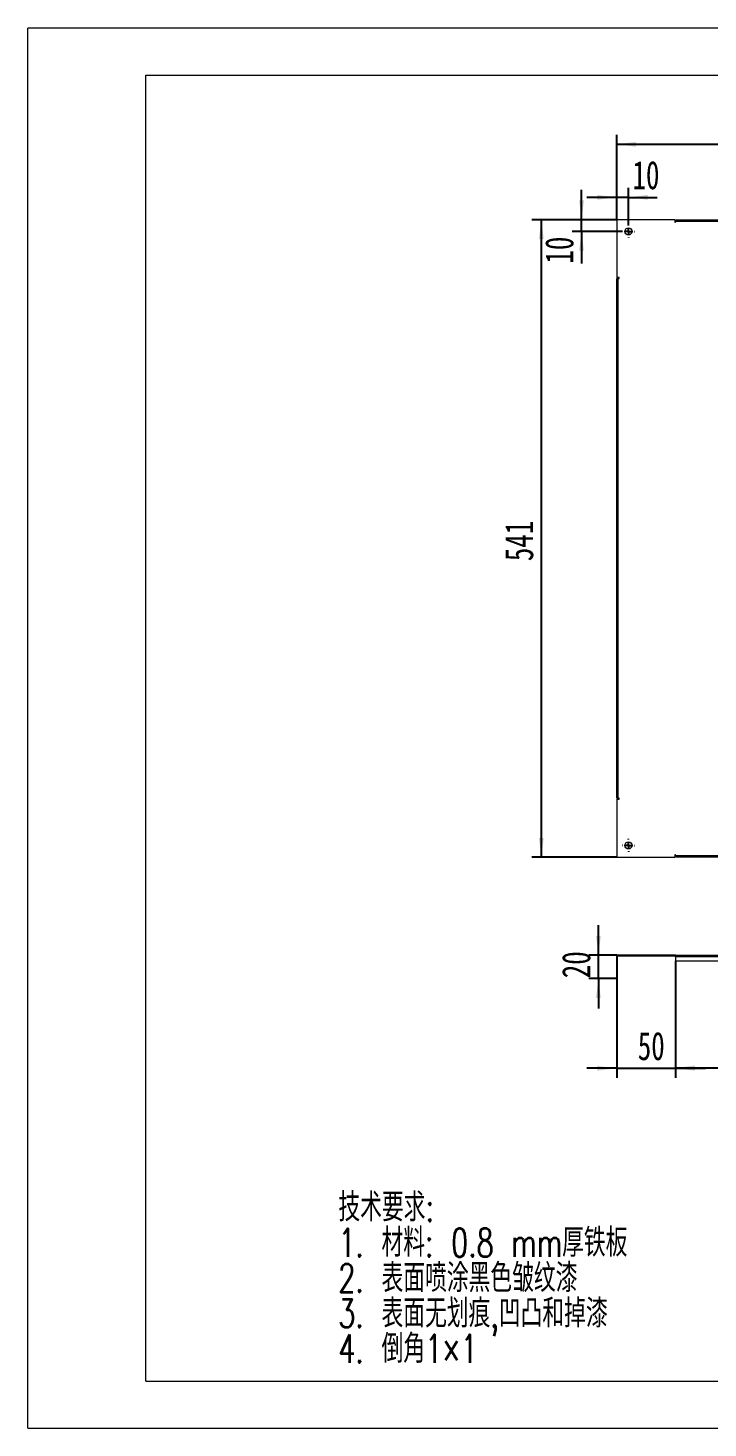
# Model space of a CAD drawing. Header units: millimetres. Extents: x 0 to 420, y 0 to 297.
# Drawn here: x 0.1 to 144.4, y 0.2 to 297.2 of the extents above; entities that cross this region are included whole.
import ezdxf

# ---------------------------------------------------------------- set-up
doc = ezdxf.new("R2010")
doc.units = ezdxf.units.MM
doc.layers.add('10', color=7, linetype='Continuous')
doc.layers.add('A-TITLEBLOCK', color=7, linetype='Continuous', lineweight=15)
doc.styles.add('SLDTEXTSTYLE0', font='TXT', dxfattribs={"width": 0.7, "bigfont": 'bigfont'})
doc.styles.add('SLDTEXTSTYLE1', font='TXT', dxfattribs={"width": 0.7})
doc.dimstyles.new('SLDDIMSTYLE0', dxfattribs={"dimtxt": 6, "dimasz": 4.08, "dimexe": 0, "dimexo": 0.0625, "dimgap": 1.5, "dimtad": 2, "dimlfac": 4, "dimrnd": 1e-09, "dimzin": 12, "dimdsep": 46, "dimtxsty": 'SLDTEXTSTYLE1', "dimsah": 1, "dimcen": 0.09, "dimadec": 0, "dimazin": 3, "dimtfac": 1, "dimtmove": 0, "dimatfit": 0, "dimfxl": 0, "dimfrac": 2, "dimtolj": 1, "dimtzin": 12, "dimarcsym": 0})
doc.dimstyles.new('SLDDIMSTYLE2', dxfattribs={"dimtxt": 6, "dimasz": 4.08, "dimexe": 0, "dimexo": 0.0625, "dimgap": 1.5, "dimtad": 2, "dimlfac": 4, "dimrnd": 1e-09, "dimzin": 12, "dimdsep": 46, "dimtxsty": 'SLDTEXTSTYLE1', "dimsah": 1, "dimcen": 0.09, "dimadec": 0, "dimazin": 3, "dimtfac": 1, "dimtofl": 0, "dimtmove": 0, "dimatfit": 3, "dimfxl": 0, "dimfrac": 2, "dimtolj": 1, "dimtzin": 12, "dimarcsym": 0})
doc.dimstyles.new('SLDDIMSTYLE3', dxfattribs={"dimtxt": 6, "dimasz": 4.08, "dimexe": 0, "dimexo": 0.0625, "dimgap": 1.5, "dimtad": 2, "dimlfac": 4, "dimrnd": 1e-09, "dimzin": 4, "dimdsep": 46, "dimtxsty": 'SLDTEXTSTYLE1', "dimsah": 1, "dimcen": 0.09, "dimadec": 0, "dimazin": 1, "dimtfac": 1, "dimtofl": 0, "dimtmove": 0, "dimatfit": 3, "dimfxl": 0, "dimfrac": 2, "dimtolj": 1, "dimtzin": 12, "dimarcsym": 0})

# ---------------------------------------------------------------- blocks, each defined once
blk = doc.blocks.new('SW_NOTE_0')
at = {"layer": 'A-TITLEBLOCK', "color": 0, "char_height": 6, "attachment_point": 1, "style": 'SLDTEXTSTYLE0'}
for s, insert in [('\\M+18B5A术\\M+19776\\M+18B81:', (0, 7.734406438631789)), ('1. \\M+18DDE\\M+197BF: 0.8 mm\\M+18CFA铁\\M+194C2', (0, 0.2344066062698533)), ('2. \\M+1955C\\M+196CA喷涂\\M+1FC4B\\M+19046皱纹\\M+18EBD', (0, -7.265593226092084)), ('3. \\M+1955C\\M+196CA\\M+19DD9划\\M+18DAD,\\M+1899A\\M+193CA\\M+19861\\M+19D7B\\M+18EBD', (0, -14.76559305845402)), ('4. \\M+1937C\\M+18A701\\M+1817E1', (0, -22.26559289081596))]:
    blk.add_mtext(s, dxfattribs=dict(at, insert=insert))
blk = doc.blocks.new('_D_3')
at = {"layer": '10'}
for p, q in [((125.019627228495, 256.5511211671831), (125.019627228495, 263.2875421080133)), ((127.519627228495, 255.4261211671831), (127.519627228495, 263.2875421080133)), ((125.019627228495, 261.2875421080133), (118.669627228495, 261.2875421080133)), ((127.519627228495, 261.2875421080133), (125.019627228495, 261.2875421080133)), ((127.519627228495, 261.2875421080133), (133.6394316957054, 261.2875421080133))]:
    blk.add_line(p, q, dxfattribs=at)
for points in [[(125.019627228495, 261.2875421080133), (120.939627228495, 261.7955421080133), (120.939627228495, 260.7795421080133)], [(127.519627228495, 261.2875421080133), (131.599627228495, 260.7795421080133), (131.599627228495, 261.7955421080133)]]:
    blk.add_solid(points, dxfattribs=at)
at = {"layer": '10', "insert": (128.3727648176906, 269.0219486630605), "char_height": 6, "attachment_point": 1, "style": 'SLDTEXTSTYLE1'}
blk.add_mtext('10', dxfattribs=at)
blk = doc.blocks.new('_D_4')
at = {"layer": '10'}
for p, q in [((117.5526679954285, 256.5511211671831), (117.5526679954285, 262.9011211671831)), ((125.019627228495, 256.5511211671831), (115.5526679954285, 256.5511211671831)), ((117.5526679954285, 254.051121167183), (117.5526679954285, 256.5511211671831)), ((126.144627228495, 254.051121167183), (115.5526679954285, 254.051121167183)), ((117.5526679954285, 254.051121167183), (117.5526679954285, 247.2369732580907))]:
    blk.add_line(p, q, dxfattribs=at)
for points in [[(117.5526679954285, 256.5511211671831), (118.0606679954285, 260.631121167183), (117.0446679954285, 260.631121167183)], [(117.5526679954285, 254.051121167183), (117.0446679954285, 249.971121167183), (118.0606679954285, 249.971121167183)]]:
    blk.add_solid(points, dxfattribs=at)
at = {"layer": '10', "insert": (109.8182614403814, 247.2369732580907), "char_height": 6, "attachment_point": 1, "rotation": 90, "style": 'SLDTEXTSTYLE1'}
blk.add_mtext('10', dxfattribs=at)
blk = doc.blocks.new('_D_5')
at = {"layer": '10'}
for p, q in [((125.019627228495, 256.5511211671831), (107.019627228495, 256.5511211671831)), ((109.019627228495, 256.5511211671831), (109.019627228495, 121.301121167183)), ((125.019627228495, 121.301121167183), (107.019627228495, 121.301121167183))]:
    blk.add_line(p, q, dxfattribs=at)
for points in [[(109.019627228495, 256.5511211671831), (108.511627228495, 252.471121167183), (109.5276272284949, 252.471121167183)], [(109.019627228495, 121.301121167183), (109.5276272284949, 125.381121167183), (108.511627228495, 125.381121167183)]]:
    blk.add_solid(points, dxfattribs=at)
at = {"layer": '10', "insert": (101.2852206734479, 184.1093498926394), "char_height": 6, "attachment_point": 1, "rotation": 90.00000000000041, "style": 'SLDTEXTSTYLE1'}
blk.add_mtext('541', dxfattribs=at)
blk = doc.blocks.new('_D_6')
at = {"layer": '10'}
for p, q in [((125.019627228495, 256.5511211671831), (125.019627228495, 274.5511211671831)), ((286.894627228495, 256.5511211671831), (286.894627228495, 274.5511211671831)), ((125.019627228495, 272.5511211671831), (286.894627228495, 272.5511211671831))]:
    blk.add_line(p, q, dxfattribs=at)
for points in [[(125.019627228495, 272.5511211671831), (129.099627228495, 272.0431211671831), (129.099627228495, 273.059121167183)], [(286.894627228495, 272.5511211671831), (282.8146272284951, 273.059121167183), (282.8146272284951, 272.0431211671831)]]:
    blk.add_solid(points, dxfattribs=at)
at = {"layer": '10', "insert": (197.3276196431746, 280.2855277222301), "char_height": 6, "attachment_point": 1, "style": 'SLDTEXTSTYLE1'}
blk.add_mtext('647.50', dxfattribs=at)
blk = doc.blocks.new('SW_CENTERMARKSYMBOL_1')
at = {"layer": '10', "color": 0}
for p, q in [((-1.250000000000029, 0), (-1.375000000000015, 0)), ((0, 0), (-0.6250000000000144, 0)), ((0, 1.250000000000029), (0, 1.375000000000015)), ((0, 0), (0, 0.6250000000000422)), ((0, 0), (0, -0.6249999999999867)), ((0, 0), (0.6249999999999867, 0)), ((1.249999999999973, 0), (1.374999999999987, 0)), ((0, -1.249999999999973), (0, -1.37499999999996))]:
    blk.add_line(p, q, dxfattribs=at)
blk = doc.blocks.new('SW_CENTERMARKSYMBOL_2')
at = {"layer": '10', "color": 0}
for p, q in [((-1.250000000000001, 0), (-1.375000000000015, 0)), ((0, 0), (-0.6249999999999867, 0)), ((0, 1.249999999999987), (0, 1.375000000000001)), ((0, 0), (0, 0.6250000000000006)), ((0, 0), (0, -0.6250000000000006)), ((0, 0), (0.6249999999999867, 0)), ((1.250000000000001, 0), (1.375000000000015, 0)), ((0, -1.250000000000001), (0, -1.375000000000001))]:
    blk.add_line(p, q, dxfattribs=at)
blk = doc.blocks.new('SW_CENTERMARKSYMBOL_5')
at = {"layer": '10', "color": 0}
for p, q in [((-1.250000000000029, 0), (-1.375000000000015, 0)), ((0, 0), (-0.6250000000000144, 0)), ((0, 1.250000000000029), (0, 1.375000000000015)), ((0, 0), (0, 0.6250000000000422)), ((0, 0), (0, -0.6249999999999867)), ((0, 0), (0.6249999999999867, 0)), ((1.249999999999973, 0), (1.374999999999987, 0)), ((0, -1.249999999999973), (0, -1.37499999999996))]:
    blk.add_line(p, q, dxfattribs=at)
blk = doc.blocks.new('SW_CENTERMARKSYMBOL_6')
at = {"layer": '10', "color": 0}
for p, q in [((-1.250000000000001, 0), (-1.375000000000015, 0)), ((0, 0), (-0.6249999999999867, 0)), ((0, 1.249999999999987), (0, 1.375000000000001)), ((0, 0), (0, 0.6250000000000006)), ((0, 0), (0, -0.6250000000000006)), ((0, 0), (0.6249999999999867, 0)), ((1.250000000000001, 0), (1.375000000000015, 0)), ((0, -1.250000000000001), (0, -1.375000000000001))]:
    blk.add_line(p, q, dxfattribs=at)
blk = doc.blocks.new('_D_12')
at = {"layer": '10'}
for p, q in [((121.1346227210424, 100.5416312992728), (121.1346227210424, 106.8916312992728)), ((125.019627228495, 100.5416312992728), (119.1346227210424, 100.5416312992728)), ((121.1346227210424, 95.54163129927284), (121.1346227210424, 100.5416312992728)), ((125.019627228495, 95.54163129927284), (119.1346227210424, 95.54163129927284)), ((121.1346227210424, 95.54163129927284), (121.1346227210424, 89.19163129927284))]:
    blk.add_line(p, q, dxfattribs=at)
for points in [[(121.1346227210424, 100.5416312992728), (121.6426227210424, 104.6216312992728), (120.6266227210424, 104.6216312992728)], [(121.1346227210424, 95.54163129927284), (120.6266227210424, 91.46163129927284), (121.6426227210424, 91.46163129927284)]]:
    blk.add_solid(points, dxfattribs=at)
at = {"layer": '10', "insert": (113.4002161659952, 95.63340749847515), "char_height": 6, "attachment_point": 1, "rotation": 90, "style": 'SLDTEXTSTYLE1'}
blk.add_mtext('20', dxfattribs=at)
blk = doc.blocks.new('_D_13')
at = {"layer": '10'}
for p, q in [((137.519627228495, 99.2916312992728), (137.5196272284948, 74.5257835526955)), ((125.019627228495, 95.54163129927284), (125.0196272284949, 74.52578355269557)), ((125.0196272284949, 76.52578355269557), (118.6696272284949, 76.52578355269561)), ((125.0196272284949, 76.52578355269557), (137.5196272284948, 76.5257835526955)), ((137.5196272284948, 76.5257835526955), (143.8696272284948, 76.52578355269546))]:
    blk.add_line(p, q, dxfattribs=at)
for points in [[(125.0196272284949, 76.52578355269557), (120.9396272284949, 77.0337835526956), (120.9396272284949, 76.0177835526956)], [(137.5196272284948, 76.5257835526955), (141.5996272284949, 76.01778355269548), (141.5996272284949, 77.03378355269547)]]:
    blk.add_solid(points, dxfattribs=at)
at = {"layer": '10', "insert": (129.4899090960637, 84.26019010774263), "char_height": 6, "attachment_point": 1, "style": 'SLDTEXTSTYLE1'}
blk.add_mtext('50', dxfattribs=at)
blk = doc.blocks.new('_D_18')
at = {"layer": '10'}
for p, q in [((137.519627228495, 99.2916312992728), (137.519627228495, 74.59505297850959)), ((274.394627228495, 99.2916312992728), (274.394627228495, 74.59505297850959)), ((137.519627228495, 76.59505297850959), (274.394627228495, 76.59505297850959))]:
    blk.add_line(p, q, dxfattribs=at)
for points in [[(137.519627228495, 76.59505297850959), (141.599627228495, 76.08705297850959), (141.599627228495, 77.10305297850958)], [(274.394627228495, 76.59505297850959), (270.314627228495, 77.10305297850958), (270.314627228495, 76.08705297850959)]]:
    blk.add_solid(points, dxfattribs=at)
at = {"layer": '10', "insert": (196.9154546001778, 84.32945953355672), "char_height": 6, "attachment_point": 1, "style": 'SLDTEXTSTYLE1'}
blk.add_mtext('547.50', dxfattribs=at)

msp = doc.modelspace()

# ---------------------------------------------------------------- linework, layer by layer
at = {"color": 7, "linetype": 'Continuous', "lineweight": 15}
for p, q in [((125.019629910704, 256.5511222400667), (125.019629910704, 244.2511226453782)), ((137.3196295053924, 256.5511222400667), (125.019629910704, 256.5511222400667)), ((137.3196295053924, 256.5511222400667), (137.3196295053924, 256.026124528885)), ((137.3196295053924, 256.026124528885), (137.5196254403557, 256.026124528885)), ((137.5196254403557, 256.5511222400667), (137.5196254403557, 256.3511188545228)), ((137.5196254403557, 256.5511222400667), (151.269627228495, 256.5511222400667)), ((137.5196254403557, 256.3511188545228), (151.269627228495, 256.3511188545228)), ((137.5196254403557, 256.3511188545228), (137.5196254403557, 256.2261204638482)), ((137.5196254403557, 256.2261204638482), (274.3946290166344, 256.2261204638482)), ((137.5196254403557, 256.026124528885), (137.5196254403557, 256.2261204638482)), ((125.5446276218857, 244.2511226453782), (125.019629910704, 244.2511226453782)), ((125.019629910704, 133.8011193492414), (125.019629910704, 244.0511229851247)), ((125.019629910704, 244.0511229851247), (125.2196258456673, 244.0511229851247)), ((125.2196258456673, 133.8011193492414), (125.2196258456673, 244.0511229851247)), ((125.3446242363418, 244.0511229851247), (125.2196258456673, 244.0511229851247)), ((125.3446242363418, 133.8011193492414), (125.3446242363418, 244.0511229851247)), ((125.3446242363418, 244.0511229851247), (125.5446276218857, 244.0511229851247)), ((125.5446276218857, 244.0511229851247), (125.5446276218857, 244.2511226453782)), ((125.019629910704, 133.8011193492414), (125.2196258456673, 133.8011193492414)), ((125.2196258456673, 133.8011193492414), (125.3446242363418, 133.8011193492414)), ((125.5446276218857, 133.8011193492414), (125.3446242363418, 133.8011193492414)), ((125.5446276218857, 133.6011196889879), (125.5446276218857, 133.8011193492414)), ((125.019629910704, 133.6011196889879), (125.019629910704, 121.3011200942994)), ((125.019629910704, 133.6011196889879), (125.5446276218857, 133.6011196889879)), ((137.5196254403557, 121.8261178054811), (137.3196295053924, 121.8261178054811)), ((137.3196295053924, 121.8261178054811), (137.3196295053924, 121.3011200942994)), ((137.5196254403557, 121.6261218705179), (137.5196254403557, 121.8261178054811)), ((125.019629910704, 121.3011200942994), (137.3196295053924, 121.3011200942994)), ((137.5196254403557, 121.6261218705179), (137.5196254403557, 121.5011234798433)), ((274.3946290166344, 121.6261218705179), (137.5196254403557, 121.6261218705179)), ((137.5196254403557, 121.3011200942994), (137.5196254403557, 121.5011234798433)), ((151.269627228495, 121.5011234798433), (137.5196254403557, 121.5011234798433)), ((151.269627228495, 121.3011200942994), (137.5196254403557, 121.3011200942994)), ((125.019629910704, 100.5416312942206), (125.019629910704, 100.341631299273)), ((137.3196295053924, 100.5416312942206), (125.019629910704, 100.5416312942206)), ((137.3196295053924, 100.341631299273), (125.019629910704, 100.341631299273)), ((125.2196258456673, 100.2166312933358), (125.019629910704, 100.2166312933358)), ((125.019629910704, 95.54163107128525), (125.019629910704, 100.2166312933358)), ((125.2196258456673, 95.54163107128525), (125.2196258456673, 100.2166312933358)), ((137.3196295053924, 100.341631299273), (137.3196295053924, 100.5416312942206)), ((137.5196254403557, 100.5416312942206), (137.3196295053924, 100.5416312942206)), ((137.3196295053924, 100.341631299273), (137.5196254403557, 100.341631299273)), ((137.5196254403557, 100.5416312942206), (274.3946290166344, 100.5416312942206)), ((137.5196254403557, 100.2166312933358), (137.5196254403557, 100.5416312942206)), ((137.5196254403557, 100.2166312933358), (137.5196254403557, 99.29163133671219)), ((137.5196254403557, 100.2166312933358), (174.9039566667045, 100.2166312933358)), ((137.5196254403557, 99.29163133671219), (151.269627228495, 99.29163133671219)), ((125.019629910704, 95.54163107128525), (125.2196258456673, 95.54163107128525))]:
    msp.add_line(p, q, dxfattribs=at)
for centre, radius in [((127.519627228495, 254.051121167183), 0.7500000000000426), ((127.519627228495, 123.801121167183), 0.7500000000000142)]:
    msp.add_circle(centre, radius, dxfattribs=at)
for radius, start, end in [(0.3250000000000192, 157.380135051885, 179.9999999999975), (0.125, 90, 179.9999999999935)]:
    msp.add_arc((125.344627228495, 100.216631299273), radius, start, end, dxfattribs=at)
at = {"layer": 'A-TITLEBLOCK', "linetype": 'Continuous'}
for p, q in [((0.07884356535330095, 0.214780156639463), (0.07884356535324544, 297.2147801566395)), ((0.07884356535324544, 297.2147801566395), (420.0788435653533, 297.2147801566395)), ((25.06340977196131, 10.17527037605631), (25.06340977196131, 287.1752703760564)), ((25.06340977196131, 287.1752703760564), (410.0634097719614, 287.1752703760564)), ((25.06340977196131, 10.17527037605631), (410.0634097719615, 10.17527037605631)), ((0.07884356535330095, 0.214780156639463), (420.0788435653533, 0.2147801566394373))]:
    msp.add_line(p, q, dxfattribs=at)

# ---------------------------------------------------------------- block references
at = {"layer": '10'}
for name, p in [('SW_CENTERMARKSYMBOL_1', (127.519627228495, 254.051121167183)), ('SW_CENTERMARKSYMBOL_5', (127.519627228495, 254.051121167183)), ('SW_CENTERMARKSYMBOL_2', (127.519627228495, 123.801121167183)), ('SW_CENTERMARKSYMBOL_6', (127.519627228495, 123.801121167183))]:
    msp.add_blockref(name, p, dxfattribs=at)
at = {"layer": 'A-TITLEBLOCK'}
msp.add_blockref('SW_NOTE_0', (65.95812645151968, 42.31573942647663), dxfattribs=at)

# ---------------------------------------------------------------- dimensions: what is measured, and where the dimension line sits
at = {"layer": '10'}
for base, p1, p2, dimstyle, picture, middle in [((286.894627228495, 272.5511211671831), (125.019627228495, 256.5511211671831), (286.894627228495, 256.5511211671831), 'SLDDIMSTYLE3', '_D_6', (205.215119981431, 272.5511211671831)), ((125.019627228495, 261.2875421080133), (127.519627228495, 255.4261211671831), (125.019627228495, 256.5511211671831), 'SLDDIMSTYLE0', '_D_3', (131.006098256698, 261.2875421080133)), ((137.5196272284948, 76.52578355269534), (125.019627228495, 95.54163129927284), (137.519627228495, 99.2916312992728), 'SLDDIMSTYLE0', '_D_13', (132.1232425350706, 76.52578355269537)), ((274.394627228495, 76.59505297850959), (137.519627228495, 99.2916312992728), (274.394627228495, 99.2916312992728), 'SLDDIMSTYLE3', '_D_18', (204.8071216756331, 76.59505297850959))]:
    dim = msp.add_linear_dim(base=base, p1=p1, p2=p2, dimstyle=dimstyle, dxfattribs=at)
    dim.commit()
    dim.dimension.update_dxf_attribs({"geometry": picture, "text_midpoint": middle, "dimtype": 160})
for base, p1, p2, dimstyle, picture, middle in [((117.5526679954285, 256.5511211671831), (126.144627228495, 254.051121167183), (125.019627228495, 256.5511211671831), 'SLDDIMSTYLE0', '_D_4', (117.5526679954285, 249.8703066970981)), ((109.019627228495, 121.301121167183), (125.019627228495, 256.5511211671831), (125.019627228495, 121.301121167183), 'SLDDIMSTYLE2', '_D_5', (109.019627228495, 188.0593501675659)), ((121.1346227210424, 100.5416312992728), (125.019627228495, 95.54163129927284), (125.019627228495, 100.5416312992728), 'SLDDIMSTYLE0', '_D_12', (121.1346227210424, 98.26674093748257))]:
    dim = msp.add_linear_dim(base=base, p1=p1, p2=p2, angle=90.0000000000002, dimstyle=dimstyle, dxfattribs=at)
    dim.commit()
    dim.dimension.update_dxf_attribs({"geometry": picture, "text_midpoint": middle, "dimtype": 160})

doc.saveas('drawing.dxf')
